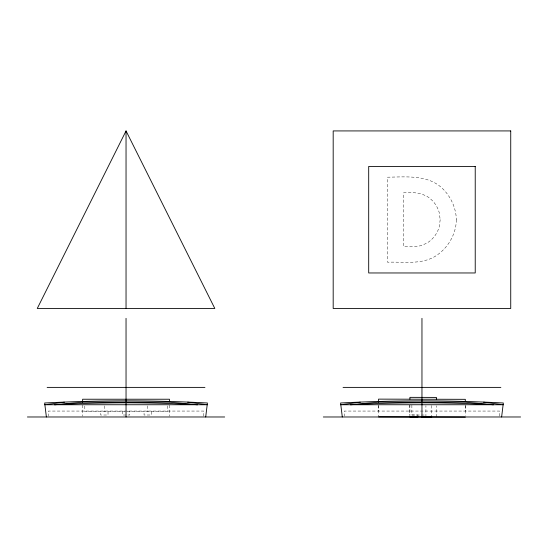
<?xml version="1.0" encoding="UTF-8"?>
<svg xmlns="http://www.w3.org/2000/svg" width="548" height="548" viewBox="0 0 548 548"><rect width="100%" height="100%" fill="white"/><g stroke="black" fill="none" stroke-linecap="round" stroke-linejoin="round"><path stroke-width="0.41" stroke-dasharray="2.74 2.06" d="M425.926 416.973L425.919 405.678M411.877 405.184L411.877 415.007L417.932 415.007L417.932 416.939M126.04 415.007L122.355 415.007L122.355 411.719M127.883 415.007L129.725 415.007L129.725 411.719M411.884 414.98L425.926 415.042M409.925 416.898L409.911 405.171M465.32 405.698L465.341 415.453M436.414 417.014L436.407 405.787M378.552 405.506L378.572 416.069M431.762 405.506L431.769 416.994M409.418 405.171L409.418 415M499.646 416.131L499.646 411.062L344.274 411.062L344.274 416.131M465.362 405.308L465.362 411.062M378.558 405.308L378.558 411.062M203.726 416.131L203.726 411.062L48.354 411.062L48.354 416.131M169.442 405.143L169.442 416.131M167.27 405.89L167.27 411.719L84.81 411.719L84.81 405.89M151.426 411.719L151.426 415.007L144.056 415.007L144.056 411.719M147.741 405.89L147.741 411.719M108.025 411.719L108.025 415.007L100.654 415.007L100.654 411.719M104.339 405.89L104.339 411.719M82.638 405.143L82.638 416.131M440.195 219.7L439.236 226.804A27.852 27.852 0 0 1 427.187 242.949L421.124 245.696L414.528 246.675L403.725 246.675L403.725 192.725L414.528 192.725L421.124 193.704L427.187 196.451A27.852 27.852 0 0 1 439.229 212.597L440.195 219.7M456.395 219.7C456.059 234.558 447.805 248.402 435.29 256.286C420.837 264.917 403.479 261.595 387.525 262.211L387.525 177.189C406.712 176.963 429.283 174.333 443.818 189.848C451.47 197.965 456.018 208.528 456.395 219.7"/><path stroke-width="0.82" d="M378.538 401.444L378.545 399.129L465.314 399.321L465.307 401.636M409.918 399.197L409.925 397.348L436.407 397.41L436.4 399.615M409.925 416.953L417.932 416.939M205.699 416.98L207.418 402.992C153.221 400.15 98.859 400.15 44.662 402.992L46.381 416.98M501.619 416.98L503.338 402.992C449.141 400.15 394.779 400.15 340.582 402.992L342.301 416.98M126.04 130.924L37.264 308.476L214.816 308.476L126.04 130.924L126.04 308.476M64.39 402.184L44.662 404.746L207.418 404.746L187.69 402.184M360.31 402.184L340.582 404.746L503.338 404.746L483.61 402.184M47.128 387.388L204.952 387.388M343.048 387.388L500.872 387.388M27.4 416.98L224.68 416.98M323.32 416.98L520.6 416.98M378.579 416.884L465.341 417.076M421.316 416.953L431.769 416.994M421.96 318.34L421.96 416.98M169.442 401.759L169.442 399.225L82.638 399.225L82.638 401.759M126.04 318.34L126.04 416.98M82.638 402.184L54.526 404.746A1318.735 1318.735 0 0 1 197.554 404.746L169.442 402.184L82.638 402.184M378.558 402.184L350.446 404.746A1318.735 1318.735 0 0 1 493.474 404.746L465.362 402.184L378.558 402.184M510.736 130.924L333.184 130.924L333.184 308.476L510.736 308.476L510.736 130.924M475.226 166.434L368.694 166.434L368.694 272.966L475.226 272.966L475.226 166.434"/></g></svg>
